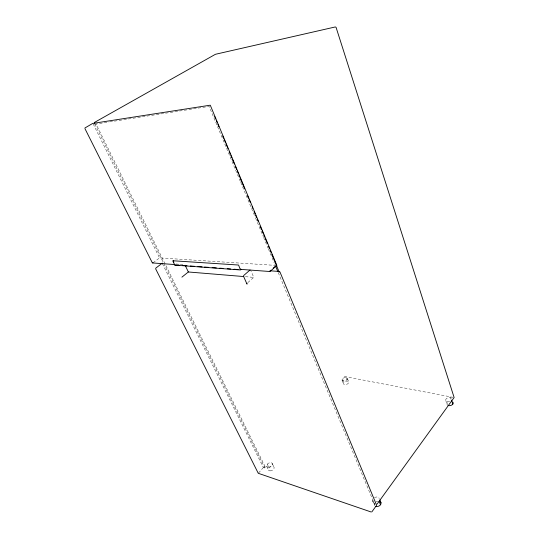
<?xml version="1.0" encoding="UTF-8"?>
<svg xmlns="http://www.w3.org/2000/svg" width="539" height="539" viewBox="0 0 539 539"><rect width="100%" height="100%" fill="white"/><g stroke="black" fill="none" stroke-linecap="round" stroke-linejoin="round"><path stroke-width="0.4" stroke-dasharray="2.69 2.02" d="M375.353 503.756L374.726 504.619L278.057 272.128M162.367 263.618L263.362 467.542L264.817 468.027L265.451 467.3L95.881 123.64M258.491 473.06L263.362 467.542M247.852 282.571L253.781 277.376L250.608 270.066M153.042 262.837L159.537 257.905L275.247 265.377L274.6 263.827M94.884 124.199L108.959 122.009M109.788 121.881L209.139 106.405L240.421 181.623M176.037 264.016L179.372 264.258M180.201 264.319L184.372 264.615A0.755 0.377 50.8 0 1 184.789 264.824M245.393 276.682L253.781 277.376M344.286 376.451L453.043 397.324M265.451 467.3L264.238 466.774M94.857 124.051L264.817 468.027M93.193 123.936L159.537 257.905M266.704 466.41L268.537 470.123M267.263 464.187L269.082 467.892M272.182 463.392L273.987 467.111M240.744 182.398L255.25 217.298M255.574 218.073L263.315 236.682M263.638 237.456L268.152 248.317M268.476 249.092L274.277 263.045M372.611 500.852L374.322 504.962M342.528 378.829L343.956 382.414M342.063 380.197L343.505 383.781M347.318 378.311A2.789 1.597 -21.5 0 1 343.774 381.066A2.789 1.597 -21.5 0 1 342.986 378.398A2.789 1.597 -21.5 0 1 347.318 378.311L348.74 381.908A2.783 1.61 -21.5 0 1 345.209 384.657A2.783 1.61 -21.5 0 1 344.421 381.983A2.783 1.61 -21.5 0 1 348.74 381.908M346.227 377.502L347.655 381.093M445.814 400.625L447.107 404.594M450.267 397.553L450.772 399.143M449.694 401.393A3.18 1.994 -14.8 0 1 445.753 400.477A3.18 1.994 -14.8 0 1 448.428 397.62A3.18 1.994 -14.8 0 1 451.911 399.028M447.437 405.032A3.167 2.008 -14.7 0 1 449.182 401.737M374.073 502.267A3.53 2.554 -22.8 0 1 372.55 500.172M374.416 497.625A3.53 2.554 -22.8 0 1 379.267 498.548M374.612 505.562A3.517 2.56 -22.8 0 1 374.807 502.88M376.107 501.728A3.517 2.56 -22.8 0 1 377.819 501.135M268.193 467.178A3.126 1.947 -28.7 0 0 272.336 463.877A3.126 1.947 -28.7 0 0 267.816 463.661A3.126 1.947 -28.7 0 0 268.193 467.178M270.019 470.897A3.119 1.954 -28.8 0 0 274.142 467.603A3.119 1.954 -28.8 0 0 269.628 467.374A3.119 1.954 -28.8 0 0 270.019 470.897"/><path stroke-width="0.81" d="M377.145 504.032L454.128 397.533L336.053 27.307L335.298 26.95L215.452 54.284L94.756 122.272L94.487 123.296M371.849 511.882L376.64 505.252L280.064 272.215A0.856 0.499 48 0 0 279.155 271.454L270.174 270.807M84.973 127.952L92.715 123.424L210.271 105.193L276.864 265.417L270.288 271.285M243.601 275.591L250.008 270.026M269.615 271.333L270.827 270.261M273.239 268.119L275.658 265.976M240.455 269.857L238.568 265.033L172.985 260.761M181.912 277.147L188.354 271.979L243.716 276.547M175.067 265.033L179.433 265.208M162.327 263.106L155.818 268.112L155.697 268.934L258.262 473.289L371.128 511.989M276.264 265.444L276.669 265.464M152.746 262.951L174.649 264.548M240.852 269.385L269.311 271.467M182.788 265.451L186.979 265.761M190.328 266.01L194.525 266.313M197.874 266.562L202.064 266.872M204.584 267.054L208.775 267.364M212.13 267.613L216.321 267.917M219.669 268.166L223.025 268.415M227.215 268.718L230.571 268.968M233.926 269.21L238.117 269.52M174.906 265.114L240.199 269.938M84.933 128.599L152.22 262.608A0.734 0.6 -86.3 0 0 153.042 262.837M173.16 260.627L173.868 262.082M172.945 261.22L174.818 265.067M185.147 265.282L188.354 271.979M243.5 276.197L246.741 283.541M275.557 266.125L277.733 271.353M214.704 116.64L215.674 118.971M216.321 120.52L217.284 122.858M217.931 124.408L218.901 126.739M222.769 136.071L223.739 138.402M224.386 139.958L225.349 142.289M225.996 143.846L227.93 148.508M229.223 151.614L230.187 153.952M230.833 155.501L231.804 157.833M232.45 159.389L234.384 164.051M235.348 166.389L236.641 169.495M237.288 171.052L238.251 173.383M238.898 174.939L239.868 177.27M240.509 178.827L244.706 188.933M247.61 195.927L248.573 198.258M249.22 199.814L250.19 202.145M252.124 206.808L252.771 208.364M254.058 211.47L255.028 213.808M255.675 215.357L256.638 217.689M257.285 219.245L258.255 221.576M260.189 226.245L261.482 229.351M262.122 230.908L263.093 233.239M263.739 234.795L264.703 237.126M265.35 238.683L267.283 243.345M268.577 246.451L269.547 248.782M270.187 250.339L271.157 252.67M271.804 254.226L279.222 272.107M379.833 499.922L380.958 502.665M379.079 501.324L380.487 504.76M451.547 400.113L452.827 404.095M241.162 269.257A0.835 0.613 -86 0 1 240.32 269.008M452.72 402.067A3.167 2.008 -14.7 0 1 452.053 404.836A3.167 2.008 -14.7 0 1 447.949 405.368M380.157 501.587A3.517 2.56 -22.8 0 1 380.217 505.09A3.517 2.56 -22.8 0 1 375.784 506.384M247.044 284.228A0.822 0.6 -84.7 0 1 247.138 283.231"/></g></svg>
